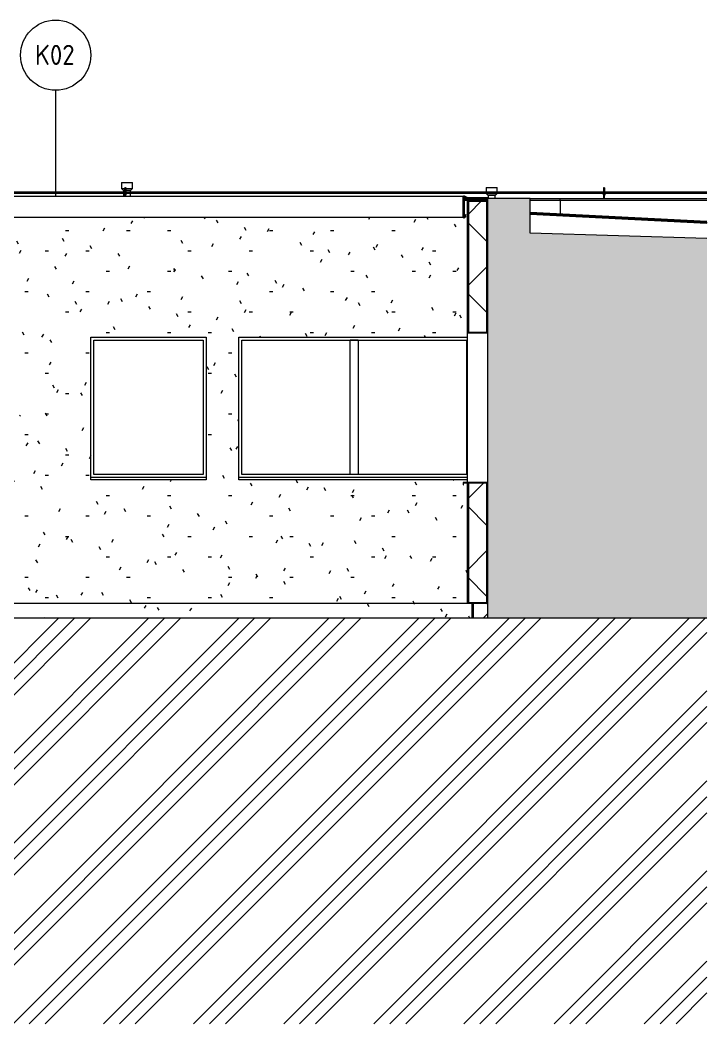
# Model space of a CAD drawing. Header units: millimetres. Extents: x -19993 to 479964, y -45352 to 20466.
# Drawn here: x 274490 to 281335, y -2012 to 7989 of the extents above; entities that cross this region are included whole.
import ezdxf

# ---------------------------------------------------------------- set-up
doc = ezdxf.new("R2010")
doc.units = ezdxf.units.MM
for name, color, linetype, lineweight in [('A-DETL-GENF', 92, 'Continuous', 9), ('A-DETL-THIN', 151, 'Continuous', 9), ('A-FLOR-HRAL', 11, 'Continuous', 9), ('A-GLAZ', 151, 'Continuous', 9), ('A-ROOF', 132, 'Continuous', 9), ('A-ROOF-IDEN', 132, 'Continuous', 9), ('A-ROOF-MCUT', 132, 'Continuous', 35), ('A-ROOF-OTLN', 132, 'Continuous', 9), ('A-ROOF-PATT', 132, 'Continuous', 35), ('A-WALL', 113, 'Continuous', 9), ('A-WALL-PATT', 111, 'Continuous', 25), ('M-HVAC-CDFF', 50, 'Continuous', 9), ('Q-SPCQ', 91, 'Continuous', 9)]:
    doc.layers.add(name, color=color, linetype=linetype, lineweight=lineweight)
doc.styles.add('ISOCPEUR', font='isocpeur.ttf', dxfattribs={"width": 0.9, "height": 200})
pattern_1 = [(0, (289166.35, 0), (812.8, 203.2), [33.528, -576.072, 33.528, -576.072, -3251.2]), (0, (289166.35, 0), (812.8, 203.2), [-1219.2, 33.528, -1185.672, 33.528, -576.072, -1422.4]), (0, (289166.35, 0), (812.8, 203.2), [-3048, 33.528, -372.872, 33.528, -982.472]), (120, (289471.15, 101.6), (-582.3764, 602.3054), [33.528, -576.072, 33.528, -576.072, -3251.2]), (120, (289471.15, 101.6), (-582.3764, 602.3054), [-1219.2, 33.528, -1185.672, 33.528, -576.072, -1422.4]), (120, (289471.15, 101.6), (-582.3764, 602.3054), [-3048, 33.528, -372.872, 33.528, -982.472]), (240, (289572.75, 508), (-230.4236, -805.5054), [33.528, -576.072, 33.528, -576.072, -3251.2]), (240, (289572.75, 508), (-230.4236, -805.5054), [-1219.2, 33.528, -1185.672, 33.528, -576.072, -1422.4]), (240, (289572.75, 508), (-230.4236, -805.5054), [-3048, 33.528, -372.872, 33.528, -982.472])]

# ---------------------------------------------------------------- blocks, each defined once
blk = doc.blocks.new('parapet_ext - parapet_ext-1802073-VB1-J-Nový')
at = {"layer": 'Q-SPCQ'}
for p, q in [((-6773, 3382), (-7013, 3382)), ((-7013, 3382), (-7013, 3360)), ((-7013, 3360), (-7011, 3360)), ((-7011, 3360), (-7011, 3380)), ((-7011, 3380), (-6773, 3380))]:
    blk.add_line(p, q, dxfattribs=at)
blk = doc.blocks.new('OKNO_2k_ - OKNO_2k_2400 x 1500-2131140-VB1-J-Nový')
at = {"layer": 'A-GLAZ'}
for p, q in [((-9220, 3460), (-9220, 4800)), ((-9220, 4800), (-6980, 4800)), ((-8140, 3460), (-8140, 4800)), ((-8060, 4800), (-8140, 4800)), ((-8060, 4800), (-8060, 3460)), ((-6980, 4800), (-6980, 3460)), ((-6980, 3460), (-9220, 3460)), ((-8060, 3460), (-8140, 3460))]:
    blk.add_line(p, q, dxfattribs=at)
blk = doc.blocks.new('parapet_ext - parapet_ext-1802161-VB1-J-Nový')
at = {"layer": 'Q-SPCQ'}
for p, q in [((-9250, 3410), (-9250, 3432)), ((-6971, 3432), (-9250, 3432)), ((-6971, 3410), (-9250, 3410))]:
    blk.add_line(p, q, dxfattribs=at)
blk = doc.blocks.new('OKNO_1k - OKNO_1k_1250 x 1500-2034291-VB1-J-Nový')
at = {"layer": 'A-GLAZ'}
for p, q in [((-10694, 3460), (-10694, 4800)), ((-10694, 4800), (-9604, 4800)), ((-9604, 4800), (-9604, 3460)), ((-9604, 3460), (-10694, 3460))]:
    blk.add_line(p, q, dxfattribs=at)
blk = doc.blocks.new('parapet_ext - parapet_ext-1802121-VB1-J-Nový')
at = {"layer": 'Q-SPCQ'}
for p, q in [((-10724, 3410), (-10724, 3432)), ((-9574, 3432), (-10724, 3432)), ((-9574, 3410), (-10724, 3410)), ((-9574, 3432), (-9574, 3410))]:
    blk.add_line(p, q, dxfattribs=at)
blk = doc.blocks.new('Zábradlí - Záchytný systém kotva-1301747-VB1-J-Nový')
at = {"layer": 'A-FLOR-HRAL'}
for p, q in [((-10391, 6257), (-10391, 6249)), ((-10381, 6257), (-10391, 6257)), ((-10391, 6249), (-10381, 6249)), ((-10386, 6249), (-10386, 6230)), ((-10371, 6257), (-10381, 6257)), ((-10381, 6249), (-10371, 6249)), ((-10376, 6230), (-10376, 6249)), ((-10371, 6249), (-10371, 6257))]:
    blk.add_line(p, q, dxfattribs=at)
at = {"layer": 'A-FLOR-HRAL', "flags": 128}
for points in [[(-10385, 6316), (-10385, 6316), (-10385, 6316), (-10385, 6316), (-10385, 6316), (-10385, 6317), (-10385, 6317), (-10385, 6317), (-10385, 6317), (-10385, 6317), (-10385, 6317), (-10384, 6317), (-10384, 6318), (-10384, 6318), (-10384, 6318), (-10384, 6318), (-10384, 6318), (-10384, 6318), (-10384, 6318), (-10384, 6319), (-10384, 6319), (-10383, 6319), (-10383, 6319), (-10383, 6319), (-10383, 6319), (-10383, 6319), (-10383, 6319), (-10383, 6319), (-10383, 6319), (-10382, 6319), (-10382, 6319), (-10382, 6320), (-10382, 6320), (-10382, 6320), (-10382, 6320), (-10382, 6320), (-10381, 6320), (-10381, 6320), (-10381, 6320), (-10381, 6320), (-10381, 6320), (-10381, 6320), (-10380, 6320), (-10380, 6320), (-10380, 6320), (-10380, 6320), (-10380, 6320), (-10380, 6320), (-10379, 6320), (-10379, 6319), (-10379, 6319), (-10379, 6319), (-10379, 6319), (-10379, 6319), (-10379, 6319), (-10378, 6319), (-10378, 6319), (-10378, 6319), (-10378, 6319), (-10378, 6319), (-10378, 6318), (-10378, 6318), (-10378, 6318), (-10378, 6318), (-10377, 6318), (-10377, 6318), (-10377, 6318), (-10377, 6318), (-10377, 6317), (-10377, 6317), (-10377, 6317), (-10377, 6317), (-10377, 6317), (-10377, 6317), (-10377, 6316), (-10377, 6316), (-10377, 6316), (-10377, 6316), (-10377, 6316), (-10377, 6316)], [(-10385, 6316), (-10385, 6316), (-10385, 6316), (-10385, 6316), (-10385, 6316), (-10385, 6315), (-10385, 6315), (-10385, 6315), (-10385, 6315), (-10385, 6315), (-10385, 6314), (-10385, 6314), (-10385, 6314), (-10385, 6314), (-10385, 6313), (-10385, 6313), (-10385, 6312), (-10385, 6312), (-10385, 6312), (-10385, 6311), (-10385, 6311), (-10385, 6310), (-10385, 6310), (-10385, 6309), (-10385, 6309), (-10385, 6308), (-10385, 6307), (-10385, 6307), (-10385, 6306), (-10385, 6306), (-10385, 6305), (-10385, 6304), (-10385, 6304), (-10385, 6303), (-10385, 6302), (-10385, 6302), (-10385, 6301), (-10385, 6300), (-10385, 6300), (-10385, 6299), (-10385, 6299)], [(-10385, 6299), (-10385, 6300), (-10385, 6300), (-10385, 6301), (-10385, 6302), (-10385, 6302), (-10385, 6303), (-10385, 6304), (-10385, 6304), (-10385, 6305), (-10385, 6305), (-10385, 6306), (-10385, 6307), (-10385, 6307), (-10385, 6308), (-10385, 6308), (-10385, 6309), (-10385, 6309), (-10385, 6310), (-10385, 6310), (-10385, 6311), (-10385, 6311), (-10385, 6312), (-10385, 6312), (-10385, 6313), (-10385, 6313), (-10385, 6313), (-10385, 6314), (-10385, 6314), (-10385, 6314), (-10385, 6315), (-10385, 6315), (-10385, 6315), (-10385, 6315), (-10385, 6315), (-10385, 6316), (-10385, 6316), (-10385, 6316), (-10385, 6316), (-10385, 6316)], [(-10377, 6316), (-10377, 6316), (-10377, 6316), (-10377, 6316), (-10377, 6316), (-10377, 6315), (-10377, 6315), (-10377, 6315), (-10377, 6315), (-10377, 6315), (-10377, 6314), (-10377, 6314), (-10377, 6314), (-10377, 6314), (-10377, 6313), (-10377, 6313), (-10377, 6312), (-10377, 6312), (-10377, 6312), (-10377, 6311), (-10377, 6311), (-10377, 6310), (-10377, 6310), (-10377, 6309), (-10377, 6309), (-10377, 6308), (-10377, 6307), (-10377, 6307), (-10377, 6306), (-10377, 6306), (-10377, 6305), (-10377, 6304), (-10377, 6304), (-10377, 6303), (-10377, 6302), (-10377, 6302), (-10377, 6301), (-10377, 6300), (-10377, 6300), (-10377, 6299), (-10377, 6299)], [(-10377, 6299), (-10377, 6300), (-10377, 6300), (-10377, 6301), (-10377, 6302), (-10377, 6302), (-10377, 6303), (-10377, 6304), (-10377, 6304), (-10377, 6305), (-10377, 6305), (-10377, 6306), (-10377, 6307), (-10377, 6307), (-10377, 6308), (-10377, 6308), (-10377, 6309), (-10377, 6309), (-10377, 6310), (-10377, 6310), (-10377, 6311), (-10377, 6311), (-10377, 6312), (-10377, 6312), (-10377, 6313), (-10377, 6313), (-10377, 6313), (-10377, 6314), (-10377, 6314), (-10377, 6314), (-10377, 6315), (-10377, 6315), (-10377, 6315), (-10377, 6315), (-10377, 6315), (-10377, 6316), (-10377, 6316), (-10377, 6316), (-10377, 6316), (-10377, 6316)], [(-10385, 6282), (-10385, 6282), (-10385, 6282), (-10385, 6282), (-10385, 6282), (-10385, 6282), (-10385, 6282), (-10385, 6283), (-10385, 6283), (-10385, 6283), (-10385, 6283), (-10385, 6284), (-10385, 6284), (-10385, 6284), (-10385, 6285), (-10385, 6285), (-10385, 6285), (-10385, 6286), (-10385, 6286), (-10385, 6287), (-10385, 6287), (-10385, 6288), (-10385, 6288), (-10385, 6289), (-10385, 6289), (-10385, 6290), (-10385, 6290), (-10385, 6291), (-10385, 6291), (-10385, 6292), (-10385, 6293), (-10385, 6293), (-10385, 6294), (-10385, 6295), (-10385, 6295), (-10385, 6296), (-10385, 6297), (-10385, 6297), (-10385, 6298), (-10385, 6299), (-10385, 6299)], [(-10385, 6299), (-10385, 6298), (-10385, 6297), (-10385, 6297), (-10385, 6296), (-10385, 6295), (-10385, 6295), (-10385, 6294), (-10385, 6294), (-10385, 6293), (-10385, 6292), (-10385, 6292), (-10385, 6291), (-10385, 6290), (-10385, 6290), (-10385, 6289), (-10385, 6289), (-10385, 6288), (-10385, 6288), (-10385, 6287), (-10385, 6287), (-10385, 6286), (-10385, 6286), (-10385, 6285), (-10385, 6285), (-10385, 6285), (-10385, 6284), (-10385, 6284), (-10385, 6284), (-10385, 6283), (-10385, 6283), (-10385, 6283), (-10385, 6283), (-10385, 6282), (-10385, 6282), (-10385, 6282), (-10385, 6282), (-10385, 6282), (-10385, 6282), (-10385, 6282)], [(-10377, 6282), (-10377, 6282), (-10377, 6282), (-10377, 6281), (-10377, 6281), (-10377, 6281), (-10377, 6281), (-10377, 6281), (-10377, 6281), (-10377, 6281), (-10377, 6280), (-10377, 6280), (-10377, 6280), (-10377, 6280), (-10377, 6280), (-10378, 6280), (-10378, 6280), (-10378, 6279), (-10378, 6279), (-10378, 6279), (-10378, 6279), (-10378, 6279), (-10378, 6279), (-10378, 6279), (-10379, 6279), (-10379, 6279), (-10379, 6278), (-10379, 6278), (-10379, 6278), (-10379, 6278), (-10379, 6278), (-10380, 6278), (-10380, 6278), (-10380, 6278), (-10380, 6278), (-10380, 6278), (-10380, 6278), (-10380, 6278), (-10381, 6278), (-10381, 6278), (-10381, 6278), (-10381, 6278), (-10381, 6278), (-10381, 6278), (-10382, 6278), (-10382, 6278), (-10382, 6278), (-10382, 6278), (-10382, 6278), (-10382, 6278), (-10382, 6278), (-10383, 6278), (-10383, 6278), (-10383, 6279), (-10383, 6279), (-10383, 6279), (-10383, 6279), (-10383, 6279), (-10384, 6279), (-10384, 6279), (-10384, 6279), (-10384, 6279), (-10384, 6279), (-10384, 6280), (-10384, 6280), (-10384, 6280), (-10384, 6280), (-10384, 6280), (-10384, 6280), (-10385, 6280), (-10385, 6281), (-10385, 6281), (-10385, 6281), (-10385, 6281), (-10385, 6281), (-10385, 6281), (-10385, 6282), (-10385, 6282), (-10385, 6282), (-10385, 6282)], [(-10377, 6282), (-10377, 6282), (-10377, 6282), (-10377, 6282), (-10377, 6282), (-10377, 6282), (-10377, 6282), (-10377, 6283), (-10377, 6283), (-10377, 6283), (-10377, 6283), (-10377, 6284), (-10377, 6284), (-10377, 6284), (-10377, 6285), (-10377, 6285), (-10377, 6285), (-10377, 6286), (-10377, 6286), (-10377, 6287), (-10377, 6287), (-10377, 6288), (-10377, 6288), (-10377, 6289), (-10377, 6289), (-10377, 6290), (-10377, 6290), (-10377, 6291), (-10377, 6291), (-10377, 6292), (-10377, 6293), (-10377, 6293), (-10377, 6294), (-10377, 6295), (-10377, 6295), (-10377, 6296), (-10377, 6297), (-10377, 6297), (-10377, 6298), (-10377, 6299), (-10377, 6299)], [(-10377, 6299), (-10377, 6298), (-10377, 6297), (-10377, 6297), (-10377, 6296), (-10377, 6295), (-10377, 6295), (-10377, 6294), (-10377, 6294), (-10377, 6293), (-10377, 6292), (-10377, 6292), (-10377, 6291), (-10377, 6290), (-10377, 6290), (-10377, 6289), (-10377, 6289), (-10377, 6288), (-10377, 6288), (-10377, 6287), (-10377, 6287), (-10377, 6286), (-10377, 6286), (-10377, 6285), (-10377, 6285), (-10377, 6285), (-10377, 6284), (-10377, 6284), (-10377, 6284), (-10377, 6283), (-10377, 6283), (-10377, 6283), (-10377, 6283), (-10377, 6282), (-10377, 6282), (-10377, 6282), (-10377, 6282), (-10377, 6282), (-10377, 6282), (-10377, 6282)]]:
    blk.add_lwpolyline(points, dxfattribs=at)
blk = doc.blocks.new('Zábradlí - Záchytný systém kotva-V39-VB1-J-Nový')
at = {"layer": 'A-FLOR-HRAL'}
for p, q in [((-5620, 6257), (-5620, 6249)), ((-5610, 6257), (-5620, 6257)), ((-5620, 6249), (-5610, 6249)), ((-5615, 6249), (-5615, 6210)), ((-5600, 6257), (-5610, 6257)), ((-5610, 6249), (-5600, 6249)), ((-5605, 6210), (-5605, 6249)), ((-5600, 6249), (-5600, 6257))]:
    blk.add_line(p, q, dxfattribs=at)
at = {"layer": 'A-FLOR-HRAL', "flags": 128}
for points in [[(-5614, 6316), (-5614, 6316), (-5614, 6316), (-5614, 6316), (-5614, 6316), (-5614, 6317), (-5614, 6317), (-5614, 6317), (-5614, 6317), (-5614, 6317), (-5614, 6317), (-5614, 6317), (-5614, 6318), (-5614, 6318), (-5614, 6318), (-5614, 6318), (-5613, 6318), (-5613, 6318), (-5613, 6318), (-5613, 6319), (-5613, 6319), (-5613, 6319), (-5613, 6319), (-5613, 6319), (-5612, 6319), (-5612, 6319), (-5612, 6319), (-5612, 6319), (-5612, 6319), (-5612, 6319), (-5612, 6319), (-5612, 6320), (-5611, 6320), (-5611, 6320), (-5611, 6320), (-5611, 6320), (-5611, 6320), (-5611, 6320), (-5610, 6320), (-5610, 6320), (-5610, 6320), (-5610, 6320), (-5610, 6320), (-5610, 6320), (-5609, 6320), (-5609, 6320), (-5609, 6320), (-5609, 6320), (-5609, 6320), (-5609, 6319), (-5609, 6319), (-5608, 6319), (-5608, 6319), (-5608, 6319), (-5608, 6319), (-5608, 6319), (-5608, 6319), (-5608, 6319), (-5607, 6319), (-5607, 6319), (-5607, 6318), (-5607, 6318), (-5607, 6318), (-5607, 6318), (-5607, 6318), (-5607, 6318), (-5607, 6318), (-5607, 6318), (-5607, 6317), (-5606, 6317), (-5606, 6317), (-5606, 6317), (-5606, 6317), (-5606, 6317), (-5606, 6316), (-5606, 6316), (-5606, 6316), (-5606, 6316), (-5606, 6316), (-5606, 6316)], [(-5614, 6316), (-5614, 6316), (-5614, 6316), (-5614, 6316), (-5614, 6316), (-5614, 6315), (-5614, 6315), (-5614, 6315), (-5614, 6315), (-5614, 6315), (-5614, 6314), (-5614, 6314), (-5614, 6314), (-5614, 6314), (-5614, 6313), (-5614, 6313), (-5614, 6312), (-5614, 6312), (-5614, 6312), (-5614, 6311), (-5614, 6311), (-5614, 6310), (-5614, 6310), (-5614, 6309), (-5614, 6309), (-5614, 6308), (-5614, 6307), (-5614, 6307), (-5614, 6306), (-5614, 6306), (-5614, 6305), (-5614, 6304), (-5614, 6304), (-5614, 6303), (-5614, 6302), (-5614, 6302), (-5614, 6301), (-5614, 6300), (-5614, 6300), (-5614, 6299), (-5614, 6299)], [(-5614, 6299), (-5614, 6300), (-5614, 6300), (-5614, 6301), (-5614, 6302), (-5614, 6302), (-5614, 6303), (-5614, 6304), (-5614, 6304), (-5614, 6305), (-5614, 6305), (-5614, 6306), (-5614, 6307), (-5614, 6307), (-5614, 6308), (-5614, 6308), (-5614, 6309), (-5614, 6309), (-5614, 6310), (-5614, 6310), (-5614, 6311), (-5614, 6311), (-5614, 6312), (-5614, 6312), (-5614, 6313), (-5614, 6313), (-5614, 6313), (-5614, 6314), (-5614, 6314), (-5614, 6314), (-5614, 6315), (-5614, 6315), (-5614, 6315), (-5614, 6315), (-5614, 6315), (-5614, 6316), (-5614, 6316), (-5614, 6316), (-5614, 6316), (-5614, 6316)], [(-5606, 6316), (-5606, 6316), (-5606, 6316), (-5606, 6316), (-5606, 6316), (-5606, 6315), (-5606, 6315), (-5606, 6315), (-5606, 6315), (-5606, 6315), (-5606, 6314), (-5606, 6314), (-5606, 6314), (-5606, 6314), (-5606, 6313), (-5606, 6313), (-5606, 6312), (-5606, 6312), (-5606, 6312), (-5606, 6311), (-5606, 6311), (-5606, 6310), (-5606, 6310), (-5606, 6309), (-5606, 6309), (-5606, 6308), (-5606, 6307), (-5606, 6307), (-5606, 6306), (-5606, 6306), (-5606, 6305), (-5606, 6304), (-5606, 6304), (-5606, 6303), (-5606, 6302), (-5606, 6302), (-5606, 6301), (-5606, 6300), (-5606, 6300), (-5606, 6299), (-5606, 6299)], [(-5606, 6299), (-5606, 6300), (-5606, 6300), (-5606, 6301), (-5606, 6302), (-5606, 6302), (-5606, 6303), (-5606, 6304), (-5606, 6304), (-5606, 6305), (-5606, 6305), (-5606, 6306), (-5606, 6307), (-5606, 6307), (-5606, 6308), (-5606, 6308), (-5606, 6309), (-5606, 6309), (-5606, 6310), (-5606, 6310), (-5606, 6311), (-5606, 6311), (-5606, 6312), (-5606, 6312), (-5606, 6313), (-5606, 6313), (-5606, 6313), (-5606, 6314), (-5606, 6314), (-5606, 6314), (-5606, 6315), (-5606, 6315), (-5606, 6315), (-5606, 6315), (-5606, 6315), (-5606, 6316), (-5606, 6316), (-5606, 6316), (-5606, 6316), (-5606, 6316)], [(-5614, 6282), (-5614, 6282), (-5614, 6282), (-5614, 6282), (-5614, 6282), (-5614, 6282), (-5614, 6282), (-5614, 6283), (-5614, 6283), (-5614, 6283), (-5614, 6283), (-5614, 6284), (-5614, 6284), (-5614, 6284), (-5614, 6285), (-5614, 6285), (-5614, 6285), (-5614, 6286), (-5614, 6286), (-5614, 6287), (-5614, 6287), (-5614, 6288), (-5614, 6288), (-5614, 6289), (-5614, 6289), (-5614, 6290), (-5614, 6290), (-5614, 6291), (-5614, 6291), (-5614, 6292), (-5614, 6293), (-5614, 6293), (-5614, 6294), (-5614, 6295), (-5614, 6295), (-5614, 6296), (-5614, 6297), (-5614, 6297), (-5614, 6298), (-5614, 6299), (-5614, 6299)], [(-5614, 6299), (-5614, 6298), (-5614, 6297), (-5614, 6297), (-5614, 6296), (-5614, 6295), (-5614, 6295), (-5614, 6294), (-5614, 6294), (-5614, 6293), (-5614, 6292), (-5614, 6292), (-5614, 6291), (-5614, 6290), (-5614, 6290), (-5614, 6289), (-5614, 6289), (-5614, 6288), (-5614, 6288), (-5614, 6287), (-5614, 6287), (-5614, 6286), (-5614, 6286), (-5614, 6285), (-5614, 6285), (-5614, 6285), (-5614, 6284), (-5614, 6284), (-5614, 6284), (-5614, 6283), (-5614, 6283), (-5614, 6283), (-5614, 6283), (-5614, 6282), (-5614, 6282), (-5614, 6282), (-5614, 6282), (-5614, 6282), (-5614, 6282), (-5614, 6282)], [(-5606, 6282), (-5606, 6282), (-5606, 6282), (-5606, 6281), (-5606, 6281), (-5606, 6281), (-5606, 6281), (-5606, 6281), (-5606, 6281), (-5606, 6281), (-5607, 6280), (-5607, 6280), (-5607, 6280), (-5607, 6280), (-5607, 6280), (-5607, 6280), (-5607, 6280), (-5607, 6279), (-5607, 6279), (-5607, 6279), (-5607, 6279), (-5608, 6279), (-5608, 6279), (-5608, 6279), (-5608, 6279), (-5608, 6279), (-5608, 6278), (-5608, 6278), (-5608, 6278), (-5609, 6278), (-5609, 6278), (-5609, 6278), (-5609, 6278), (-5609, 6278), (-5609, 6278), (-5610, 6278), (-5610, 6278), (-5610, 6278), (-5610, 6278), (-5610, 6278), (-5610, 6278), (-5610, 6278), (-5611, 6278), (-5611, 6278), (-5611, 6278), (-5611, 6278), (-5611, 6278), (-5611, 6278), (-5612, 6278), (-5612, 6278), (-5612, 6278), (-5612, 6278), (-5612, 6278), (-5612, 6279), (-5612, 6279), (-5613, 6279), (-5613, 6279), (-5613, 6279), (-5613, 6279), (-5613, 6279), (-5613, 6279), (-5613, 6279), (-5613, 6279), (-5613, 6280), (-5614, 6280), (-5614, 6280), (-5614, 6280), (-5614, 6280), (-5614, 6280), (-5614, 6280), (-5614, 6281), (-5614, 6281), (-5614, 6281), (-5614, 6281), (-5614, 6281), (-5614, 6281), (-5614, 6282), (-5614, 6282), (-5614, 6282), (-5614, 6282)], [(-5606, 6282), (-5606, 6282), (-5606, 6282), (-5606, 6282), (-5606, 6282), (-5606, 6282), (-5606, 6282), (-5606, 6283), (-5606, 6283), (-5606, 6283), (-5606, 6283), (-5606, 6284), (-5606, 6284), (-5606, 6284), (-5606, 6285), (-5606, 6285), (-5606, 6285), (-5606, 6286), (-5606, 6286), (-5606, 6287), (-5606, 6287), (-5606, 6288), (-5606, 6288), (-5606, 6289), (-5606, 6289), (-5606, 6290), (-5606, 6290), (-5606, 6291), (-5606, 6291), (-5606, 6292), (-5606, 6293), (-5606, 6293), (-5606, 6294), (-5606, 6295), (-5606, 6295), (-5606, 6296), (-5606, 6297), (-5606, 6297), (-5606, 6298), (-5606, 6299), (-5606, 6299)], [(-5606, 6299), (-5606, 6298), (-5606, 6297), (-5606, 6297), (-5606, 6296), (-5606, 6295), (-5606, 6295), (-5606, 6294), (-5606, 6294), (-5606, 6293), (-5606, 6292), (-5606, 6292), (-5606, 6291), (-5606, 6290), (-5606, 6290), (-5606, 6289), (-5606, 6289), (-5606, 6288), (-5606, 6288), (-5606, 6287), (-5606, 6287), (-5606, 6286), (-5606, 6286), (-5606, 6285), (-5606, 6285), (-5606, 6285), (-5606, 6284), (-5606, 6284), (-5606, 6284), (-5606, 6283), (-5606, 6283), (-5606, 6283), (-5606, 6283), (-5606, 6282), (-5606, 6282), (-5606, 6282), (-5606, 6282), (-5606, 6282), (-5606, 6282), (-5606, 6282)]]:
    blk.add_lwpolyline(points, dxfattribs=at)
blk = doc.blocks.new('Zábradlí - Zábradlí-1224775-VB1-J-Nový')
for name in ['Zábradlí - Záchytný systém kotva-1301747-VB1-J-Nový', 'Zábradlí - Záchytný systém kotva-V39-VB1-J-Nový']:
    blk.add_blockref(name, (0, 0))
blk = doc.blocks.new('Typ horního madla - Horní madlo_Vnitřní_-1225290-VB1-J-Nový')
at = {"layer": 'A-FLOR-HRAL'}
for p, q in [((-4586, 6275), (-13991, 6275)), ((-13981, 6265), (-4586, 6265))]:
    blk.add_line(p, q, dxfattribs=at)
blk = doc.blocks.new('Větrací_vyústka_střecha - Větrací_vyústka_střecha-1989516-VB1-J-Nový')
at = {"layer": 'M-HVAC-CDFF'}
for p, q in [((-10420, 6371), (-10420, 6311)), ((-10420, 6371), (-10309, 6371)), ((-10420, 6311), (-10400, 6290)), ((-10420, 6311), (-10385, 6311)), ((-10377, 6311), (-10309, 6311)), ((-10330, 6290), (-10309, 6311)), ((-10309, 6311), (-10309, 6371)), ((-10400, 6290), (-10400, 6275)), ((-10386, 6290), (-10400, 6290)), ((-10400, 6265), (-10400, 6230)), ((-10330, 6290), (-10377, 6290)), ((-10330, 6275), (-10330, 6290)), ((-10330, 6230), (-10330, 6265))]:
    blk.add_line(p, q, dxfattribs=at)
blk = doc.blocks.new('Větrací_vyústka_střecha - Větrací_vyústka_střecha-V41-VB1-J-Nový')
at = {"layer": 'M-HVAC-CDFF'}
for p, q in [((-6785, 6321), (-6785, 6275)), ((-6785, 6321), (-6674, 6321)), ((-6674, 6275), (-6674, 6321)), ((-6785, 6265), (-6785, 6261)), ((-6785, 6261), (-6765, 6240)), ((-6785, 6261), (-6674, 6261)), ((-6765, 6240), (-6765, 6210)), ((-6695, 6240), (-6765, 6240)), ((-6695, 6240), (-6674, 6261)), ((-6695, 6210), (-6695, 6240)), ((-6674, 6261), (-6674, 6265))]:
    blk.add_line(p, q, dxfattribs=at)
blk = doc.blocks.new('Popiska zakončení střešního pláště - Popiska okna_Bublina-1463073-VB1-J-Nový')
at = {"layer": 'A-ROOF-IDEN'}
blk.add_circle((-11075, 7639), 350, dxfattribs=at)

msp = doc.modelspace()

# ---------------------------------------------------------------- hatches: boundary and pattern name
at = {"layer": 'A-DETL-GENF'}
msp.add_hatch(color=9, dxfattribs=at).paths.add_polyline_path([(281335, 2030), (281335, 5814), (279573, 5866), (279573, 6210), (279148, 6210), (279148, 2030), (279610, 2030)])
h = msp.add_hatch(dxfattribs=at)
h.set_pattern_fill('FP_107', style=0, pattern_type=2)
h.set_pattern_definition([(45, (289166.35, 0), (-449.013, 449.013), []), (45, (289325.1, 0), (0, 898.026), []), (45, (289007.6, 0), (0, 898.026), [])])
h.paths.add_polyline_path([(280755, -2012), (281335, -2012), (281335, 2030), (269368, 2030), (269368, 2237), (267539, 2237), (267539, -2012), (274437, -2012)])
at = {"layer": 'A-ROOF-PATT', "lineweight": 9}
h = msp.add_hatch(dxfattribs=at)
h.set_pattern_fill('FP_103', color=11, style=0, pattern_type=2)
h.set_pattern_definition([(270, (276970.2, 6210), (1270, 8e-14), []), (270, (276980.4, 6210), (1270, 8e-14), []), (270, (276990.6, 6210), (1270, 8e-14), []), (270, (277000.7, 6210), (1270, 8e-14), []), (270, (277010.9, 6210), (1270, 8e-14), []), (270, (277021, 6210), (1270, 8e-14), []), (270, (277031.2, 6210), (1270, 8e-14), []), (270, (277041.4, 6210), (1270, 8e-14), []), (270, (277051.5, 6210), (1270, 8e-14), []), (270, (277061.7, 6210), (1270, 8e-14), []), (270, (277071.8, 6210), (1270, 8e-14), []), (270, (277082, 6210), (1270, 8e-14), []), (270, (277092.2, 6210), (1270, 8e-14), []), (270, (277102.3, 6210), (1270, 8e-14), []), (270, (277112.5, 6210), (1270, 8e-14), []), (270, (277122.6, 6210), (1270, 8e-14), []), (270, (277132.8, 6210), (1270, 8e-14), []), (270, (277143, 6210), (1270, 8e-14), []), (270, (277153.1, 6210), (1270, 8e-14), []), (270, (277163.3, 6210), (1270, 8e-14), []), (270, (277173.4, 6210), (1270, 8e-14), []), (270, (277183.6, 6210), (1270, 8e-14), []), (270, (277193.8, 6210), (1270, 8e-14), []), (270, (277203.9, 6210), (1270, 8e-14), []), (270, (277214.1, 6210), (1270, 8e-14), []), (270, (277224.2, 6210), (1270, 8e-14), []), (270, (277234.4, 6210), (1270, 8e-14), []), (270, (277244.6, 6210), (1270, 8e-14), []), (270, (277254.7, 6210), (1270, 8e-14), []), (270, (277264.9, 6210), (1270, 8e-14), []), (270, (277605.2, 6210), (1270, 8e-14), []), (270, (277615.4, 6210), (1270, 8e-14), []), (270, (277625.6, 6210), (1270, 8e-14), []), (270, (277635.7, 6210), (1270, 8e-14), []), (270, (277645.9, 6210), (1270, 8e-14), []), (270, (277656, 6210), (1270, 8e-14), []), (270, (277666.2, 6210), (1270, 8e-14), []), (270, (277676.4, 6210), (1270, 8e-14), []), (270, (277686.5, 6210), (1270, 8e-14), []), (270, (277696.7, 6210), (1270, 8e-14), []), (270, (277706.8, 6210), (1270, 8e-14), []), (270, (277717, 6210), (1270, 8e-14), []), (270, (277727.2, 6210), (1270, 8e-14), []), (270, (277737.3, 6210), (1270, 8e-14), []), (270, (277747.5, 6210), (1270, 8e-14), []), (270, (277757.6, 6210), (1270, 8e-14), []), (270, (277767.8, 6210), (1270, 8e-14), []), (270, (277778, 6210), (1270, 8e-14), []), (270, (277788.1, 6210), (1270, 8e-14), []), (270, (277798.3, 6210), (1270, 8e-14), []), (270, (277808.4, 6210), (1270, 8e-14), []), (270, (277818.6, 6210), (1270, 8e-14), []), (270, (277828.8, 6210), (1270, 8e-14), []), (270, (277838.9, 6210), (1270, 8e-14), []), (270, (277849.1, 6210), (1270, 8e-14), []), (270, (277859.2, 6210), (1270, 8e-14), []), (270, (277869.4, 6210), (1270, 8e-14), []), (270, (277879.6, 6210), (1270, 8e-14), []), (270, (277889.7, 6210), (1270, 8e-14), []), (270, (277899.9, 6210), (1270, 8e-14), [])])
h.paths.add_polyline_path([(278964, 6190), (279148, 6190), (279148, 6210), (278950, 6210), (278950, 6190)])
h = msp.add_hatch(dxfattribs=at)
h.set_pattern_fill('FP_99', color=256, style=0, pattern_type=2)
h.set_pattern_definition([(274.435, (283691.4, 5898.1), (1266.2, 98.2), []), (274.435, (283701.6, 5898.9), (1266.2, 98.2), []), (274.435, (283711.7, 5899.7), (1266.2, 98.2), []), (274.435, (283721.8, 5900.5), (1266.2, 98.2), []), (274.435, (283732, 5901.3), (1266.2, 98.2), []), (274.435, (283742.1, 5902), (1266.2, 98.2), []), (274.435, (283752.2, 5902.8), (1266.2, 98.2), []), (274.435, (283762.3, 5903.6), (1266.2, 98.2), []), (274.435, (283772.5, 5904.4), (1266.2, 98.2), []), (274.435, (283782.6, 5905.2), (1266.2, 98.2), []), (274.435, (283792.7, 5906), (1266.2, 98.2), []), (274.435, (283802.9, 5906.8), (1266.2, 98.2), []), (274.435, (283813, 5907.5), (1266.2, 98.2), []), (274.435, (283823.1, 5908.3), (1266.2, 98.2), []), (274.435, (283833.3, 5909.1), (1266.2, 98.2), []), (274.435, (283843.4, 5909.9), (1266.2, 98.2), []), (274.435, (283853.5, 5910.7), (1266.2, 98.2), []), (274.435, (283863.6, 5911.5), (1266.2, 98.2), []), (274.435, (283873.8, 5912.3), (1266.2, 98.2), []), (274.435, (283883.9, 5913), (1266.2, 98.2), []), (274.435, (283894, 5913.8), (1266.2, 98.2), []), (274.435, (283904.2, 5914.6), (1266.2, 98.2), []), (274.435, (283914.3, 5915.4), (1266.2, 98.2), []), (274.435, (283924.4, 5916.2), (1266.2, 98.2), []), (274.435, (283934.5, 5917), (1266.2, 98.2), []), (274.435, (283944.7, 5917.8), (1266.2, 98.2), []), (274.435, (283954.8, 5918.5), (1266.2, 98.2), []), (274.435, (283965, 5919.3), (1266.2, 98.2), []), (274.435, (283975.1, 5920.1), (1266.2, 98.2), []), (274.435, (283985.2, 5920.9), (1266.2, 98.2), []), (274.435, (284324.5, 5947.2), (1266.2, 98.2), []), (274.435, (284334.7, 5948), (1266.2, 98.2), []), (274.435, (284344.8, 5948.8), (1266.2, 98.2), []), (274.435, (284354.9, 5949.6), (1266.2, 98.2), []), (274.435, (284365, 5950.4), (1266.2, 98.2), []), (274.435, (284375.2, 5951.1), (1266.2, 98.2), []), (274.435, (284385.3, 5951.9), (1266.2, 98.2), []), (274.435, (284395.4, 5952.7), (1266.2, 98.2), []), (274.435, (284405.6, 5953.5), (1266.2, 98.2), []), (274.435, (284415.7, 5954.3), (1266.2, 98.2), []), (274.435, (284425.8, 5955.1), (1266.2, 98.2), []), (274.435, (284436, 5955.9), (1266.2, 98.2), []), (274.435, (284446.1, 5956.6), (1266.2, 98.2), []), (274.435, (284456.2, 5957.4), (1266.2, 98.2), []), (274.435, (284466.4, 5958.2), (1266.2, 98.2), []), (274.435, (284476.5, 5959), (1266.2, 98.2), []), (274.435, (284486.6, 5959.8), (1266.2, 98.2), []), (274.435, (284496.7, 5960.6), (1266.2, 98.2), []), (274.435, (284506.9, 5961.4), (1266.2, 98.2), []), (274.435, (284517, 5962.1), (1266.2, 98.2), []), (274.435, (284527.1, 5962.9), (1266.2, 98.2), []), (274.435, (284537.3, 5963.7), (1266.2, 98.2), []), (274.435, (284547.4, 5964.5), (1266.2, 98.2), []), (274.435, (284557.5, 5965.3), (1266.2, 98.2), []), (274.435, (284567.6, 5966.1), (1266.2, 98.2), []), (274.435, (284577.8, 5966.9), (1266.2, 98.2), []), (274.435, (284587.9, 5967.6), (1266.2, 98.2), []), (274.435, (284598, 5968.4), (1266.2, 98.2), []), (274.435, (284608.2, 5969.2), (1266.2, 98.2), []), (274.435, (284618.3, 5970), (1266.2, 98.2), [])])
h.paths.add_polyline_path([(281335, 5964), (281335, 5974), (279573, 6066), (279573, 6056), (280473, 6009)])
at = {"layer": 'A-WALL-PATT', "lineweight": 9}
h = msp.add_hatch(dxfattribs=at)
h.set_pattern_fill('FP_104', color=11, style=0, pattern_type=2)
h.set_pattern_definition(pattern_1)
h.paths.add_polyline_path([(269578, 2180), (269731, 2180), (269732, 5627), (269741, 5627), (269741, 2180), (278950, 2180), (278950, 3380), (278910, 3380), (278910, 3360), (278908, 3360), (278908, 3382), (278950, 3382), (278950, 3410), (276670, 3410), (276670, 4830), (278950, 4830), (278950, 6190), (278913, 6190), (278913, 6044), (278927, 6044), (278931, 6040), (278918, 6027), (278908, 6026), (269576, 6026), (269576, 3382), (269618, 3382), (269618, 3360), (269616, 3360), (269616, 3380), (269576, 3380), (269576, 2180)])
h.paths.add_polyline_path([(276346, 3410), (275196, 3410), (275196, 4830), (276346, 4830), (276346, 3430)])
h.paths.add_polyline_path([(274437, 3410), (272135, 3410), (272135, 4830), (274485, 4830), (274485, 3410)])
h.paths.add_polyline_path([(270988, 3410), (270385, 3410), (270385, 4830), (271885, 4830), (271885, 3410), (271848, 3410)])
h.paths.add_polyline_path([(278911, 6026), (278914, 6031), (278912, 6031), (278911, 6026)])
h = msp.add_hatch(dxfattribs=at)
h.set_pattern_fill('FP_105', color=11, style=0, pattern_type=2)
h.set_pattern_definition([(45, (289166.35, 0), (0, 707.105), []), (315, (289166.35, 0), (707.105, 0), []), (270, (289473.7, 19.13), (353.543, -353.543), [38.278, -668.833]), (270, (289566.1, 19.13), (353.543, -353.543), [38.278, -668.833]), (0, (289499.5, 46.2), (353.543, 353.543), [38.278, -668.833]), (0, (289499.5, -46.2), (353.543, 353.543), [38.278, -668.833]), (45, (289473.7, 19.13), (0, 707.105), [38.278, -461.721]), (45, (289539.04, -46.2), (0, 707.105), [38.278, -461.721]), (315, (289539.04, 46.2), (707.105, 0), [38.278, -461.721]), (315, (289473.7, -19.13), (707.105, 0), [38.278, -461.721])])
h.paths.add_polyline_path([(278958, 2180), (279138, 2180), (279138, 3380), (278958, 3380), (278958, 2317)])
h.paths.add_polyline_path([(279138, 4875), (279138, 6190), (278958, 6190), (278958, 4875)])
at = {"layer": 'A-WALL-PATT'}
h = msp.add_hatch(color=11, dxfattribs=at)
h.paths.add_polyline_path([(279138, 2180), (279148, 2180), (279148, 3380), (279138, 3380), (279138, 2317)])
h.paths.add_polyline_path([(279138, 4875), (279148, 4875), (279148, 6190), (279138, 6190), (279138, 4915)])
at = {"layer": 'A-WALL-PATT', "lineweight": 9}
h = msp.add_hatch(dxfattribs=at)
h.set_pattern_fill('FP_104', color=11, style=0, pattern_type=2)
h.set_pattern_definition(pattern_1)
h.paths.add_polyline_path([(276670, 2030), (278997, 2030), (278997, 2180), (269741, 2180), (269741, 2030), (276346, 2030)])
h.paths.add_polyline_path([(269731, 2030), (269731, 2180), (269578, 2180), (269578, 2030), (269695, 2030)])
h = msp.add_hatch(dxfattribs=at)
h.set_pattern_fill('FP_106', color=11, style=0, pattern_type=2)
h.set_pattern_definition([(45, (289201.7, -35.36), (0, 707.105), []), (45, (289484.53, -318.2), (0, 707.105), []), (315, (289201.7, 35.36), (707.105, 0), []), (315, (289484.53, 318.2), (707.105, 0), []), (270, (289473.7, 19.13), (353.543, -353.543), [38.278, -668.833]), (270, (289566.1, 19.13), (353.543, -353.543), [38.278, -668.833]), (0, (289499.5, 46.2), (353.543, 353.543), [38.278, -668.833]), (0, (289499.5, -46.2), (353.543, 353.543), [38.278, -668.833]), (45, (289473.7, 19.13), (0, 707.105), [38.278, -461.72]), (45, (289539.04, -46.2), (0, 707.105), [38.278, -461.72]), (315, (289539.04, 46.2), (707.105, 0), [38.278, -461.72]), (315, (289473.7, -19.13), (707.105, 0), [38.278, -461.72])])
h.paths.add_polyline_path([(279148, 2030), (279148, 2180), (279007, 2180), (279007, 2030)])

# ---------------------------------------------------------------- linework, layer by layer
at = {"layer": 'A-DETL-THIN'}
for p, q in [((279573, 6210), (279148, 6210)), ((279148, 6210), (279148, 2030)), ((279573, 5866), (279573, 6210)), ((281335, 5814), (279573, 5866)), ((281335, 2030), (269368, 2030))]:
    msp.add_line(p, q, dxfattribs=at)
at = {"layer": 'A-ROOF', "color": 1, "lineweight": 35}
for p, q in [((279148, 6210), (278950, 6210)), ((278950, 6204), (278950, 6190)), ((278950, 6190), (279148, 6190))]:
    msp.add_line(p, q, dxfattribs=at)
at = {"layer": 'A-ROOF', "color": 11}
for p, q in [((279573, 6210), (281335, 6210)), ((279873, 6190), (279873, 6210)), ((278950, 6190), (278913, 6190))]:
    msp.add_line(p, q, dxfattribs=at)
at = {"layer": 'A-ROOF', "lineweight": 35}
msp.add_line((281335, 5974), (279573, 6066), dxfattribs=at)
at = {"layer": 'A-ROOF'}
msp.add_line((279573, 6056), (281335, 5964), dxfattribs=at)
at = {"layer": 'A-ROOF-IDEN'}
msp.add_line((274846, 6230), (274846, 7289), dxfattribs=at)
at = {"layer": 'A-ROOF-MCUT', "color": 1}
for p, q in [((278908, 6224), (278908, 6032)), ((278913, 6032), (278913, 6224)), ((278914, 6225), (278950, 6204)), ((278950, 6210), (278917, 6229)), ((278950, 6204), (278950, 6210)), ((278927, 6044), (278914, 6031)), ((278918, 6027), (278931, 6040)), ((278931, 6040), (278927, 6044))]:
    msp.add_line(p, q, dxfattribs=at)
for centre, radius, start, end in [((278914, 6224), 6, 60, 180), ((278914, 6224), 1, 60, 180), ((278914, 6032), 6, 180, 315), ((278914, 6032), 1, 180, 315)]:
    msp.add_arc(centre, radius, start, end, dxfattribs=at)
at = {"layer": 'A-ROOF-OTLN', "color": 11}
for p, q in [((278914, 6230), (269576, 6230)), ((278913, 6204), (278950, 6204)), ((269576, 6026), (278914, 6026)), ((278927, 6044), (278913, 6044))]:
    msp.add_line(p, q, dxfattribs=at)
for points, knots in [([(278917, 6229), (278916, 6229), (278915, 6230), (278915, 6230), (278914, 6230), (278914, 6230), (278913, 6230), (278913, 6230), (278912, 6230), (278912, 6230), (278912, 6230), (278911, 6229), (278911, 6229), (278911, 6229), (278910, 6229), (278910, 6229), (278909, 6228), (278909, 6228), (278909, 6227), (278908, 6227), (278908, 6226), (278908, 6225), (278908, 6224), (278908, 6224)], [-1, -1, -1, -1, -0.875, -0.8125, -0.78125, -0.75, -0.71875, -0.6875, -0.65625, -0.625, -0.59375, -0.5625, -0.53125, -0.5, -0.46875, -0.4375, -0.375, -0.34375, -0.3125, -0.25, -0.1875, -0.125, 0, 0, 0, 0]), ([(278913, 6224), (278913, 6224), (278913, 6224), (278913, 6225), (278913, 6225), (278913, 6225), (278913, 6225)], [-0.875, -0.875, -0.875, -0.875, -0.75, -0.625, -0.5625, -0.5, -0.5, -0.5, -0.5]), ([(278914, 6225), (278914, 6225), (278914, 6225), (278914, 6225), (278914, 6225), (278914, 6225)], [-0.25, -0.25, -0.25, -0.25, -0.1875, -0.125, 0, 0, 0, 0]), ([(278908, 6032), (278908, 6031), (278908, 6030), (278908, 6029), (278908, 6029), (278909, 6028), (278909, 6027), (278910, 6027), (278910, 6027), (278910, 6027), (278911, 6026), (278911, 6026), (278911, 6026), (278912, 6026), (278912, 6026), (278912, 6026), (278913, 6026), (278913, 6026), (278914, 6026), (278914, 6026), (278914, 6026), (278915, 6026), (278915, 6026), (278916, 6026), (278916, 6026), (278917, 6027), (278917, 6027), (278918, 6027)], [-1, -1, -1, -1, -0.888889, -0.833333, -0.777778, -0.722222, -0.666667, -0.638889, -0.611111, -0.583333, -0.555556, -0.527778, -0.5, -0.472222, -0.444444, -0.416667, -0.388889, -0.361111, -0.333333, -0.305556, -0.277778, -0.25, -0.222222, -0.194444, -0.166667, -0.111111, 0, 0, 0, 0]), ([(278914, 6031), (278914, 6031), (278914, 6031), (278914, 6031), (278913, 6031), (278913, 6031), (278913, 6031), (278913, 6031), (278913, 6031), (278913, 6031), (278913, 6031), (278913, 6031), (278913, 6031)], [-0.7777778, -0.7777778, -0.7777778, -0.7777778, -0.7222222, -0.6666667, -0.6111111, -0.5555556, -0.5, -0.4444444, -0.3888889, -0.3055556, -0.2222222, -0.1111111, -0.1111111, -0.1111111, -0.1111111])]:
    msp.add_open_spline(points, degree=3, knots=knots, dxfattribs=at)
at = {"layer": 'A-WALL', "color": 20, "lineweight": 25}
for p, q in [((278950, 6190), (278950, 4875)), ((278950, 4875), (279148, 4875)), ((278950, 3380), (278950, 2180)), ((279148, 3380), (278950, 3380)), ((279148, 2180), (278950, 2180)), ((278997, 2180), (278997, 2030))]:
    msp.add_line(p, q, dxfattribs=at)
at = {"layer": 'A-WALL', "color": 240}
for p, q in [((278953, 6190), (278953, 4875)), ((278958, 6190), (278958, 4875)), ((279138, 6190), (279138, 4875)), ((278953, 3380), (278953, 2180)), ((278958, 3380), (278958, 2180)), ((279138, 3380), (279138, 2180)), ((279002, 2180), (279002, 2030)), ((279007, 2180), (279007, 2030))]:
    msp.add_line(p, q, dxfattribs=at)
at = {"layer": 'A-WALL'}
for p, q in [((281335, 6190), (279573, 6190)), ((279873, 6190), (279873, 6050))]:
    msp.add_line(p, q, dxfattribs=at)
at = {"layer": 'A-WALL', "color": 11}
for p, q in [((275196, 3432), (275196, 4830)), ((275196, 4830), (276346, 4830)), ((276346, 4830), (276346, 3432)), ((276670, 3432), (276670, 4830)), ((276670, 4830), (278950, 4830)), ((278950, 3382), (278950, 4875)), ((269741, 2180), (278950, 2180))]:
    msp.add_line(p, q, dxfattribs=at)

# ---------------------------------------------------------------- block references
at = {"layer": 'A-FLOR-HRAL'}
for name in ['Zábradlí - Zábradlí-1224775-VB1-J-Nový', 'Typ horního madla - Horní madlo_Vnitřní_-1225290-VB1-J-Nový']:
    msp.add_blockref(name, (285920, 0), dxfattribs=at)
at = {"layer": 'A-GLAZ'}
for name in ['OKNO_1k - OKNO_1k_1250 x 1500-2034291-VB1-J-Nový', 'OKNO_2k_ - OKNO_2k_2400 x 1500-2131140-VB1-J-Nový']:
    msp.add_blockref(name, (285920, 0), dxfattribs=at)
at = {"layer": 'A-ROOF-IDEN'}
msp.add_blockref('Popiska zakončení střešního pláště - Popiska okna_Bublina-1463073-VB1-J-Nový', (285920, 0), dxfattribs=at)
at = {"layer": 'M-HVAC-CDFF'}
for name in ['Větrací_vyústka_střecha - Větrací_vyústka_střecha-1989516-VB1-J-Nový', 'Větrací_vyústka_střecha - Větrací_vyústka_střecha-V41-VB1-J-Nový']:
    msp.add_blockref(name, (285920, 0), dxfattribs=at)
at = {"layer": 'Q-SPCQ'}
for name in ['parapet_ext - parapet_ext-1802121-VB1-J-Nový', 'parapet_ext - parapet_ext-1802161-VB1-J-Nový', 'parapet_ext - parapet_ext-1802073-VB1-J-Nový']:
    msp.add_blockref(name, (285920, 0), dxfattribs=at)

# ---------------------------------------------------------------- texts
at = {"layer": 'A-ROOF-IDEN', "insert": (274639, 7742), "char_height": 200, "width": 497.85, "attachment_point": 1, "style": 'ISOCPEUR'}
msp.add_mtext('K02', dxfattribs=at)

doc.saveas('drawing.dxf')
